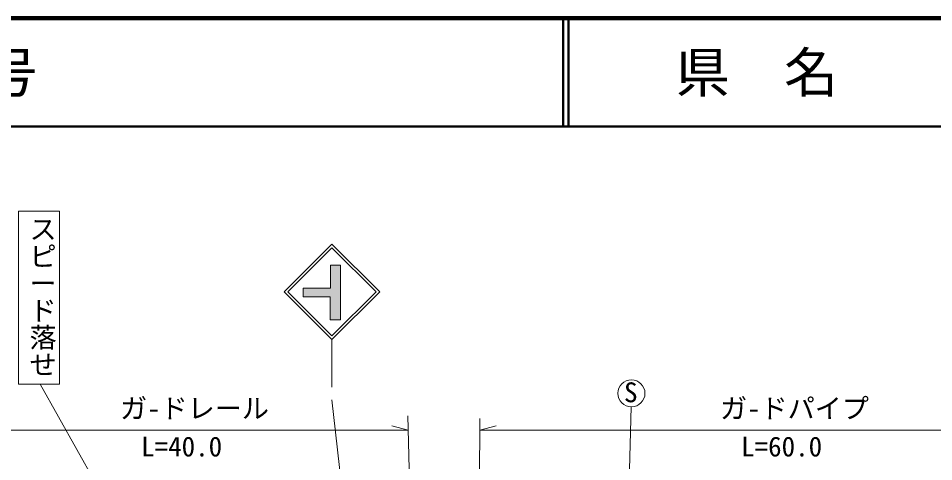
# Model space of a CAD drawing. Units: millimetres, scale not verified. Extents: x 40000 to 680000, y 20000 to 380000.
# Drawn here: x 247454 to 331942, y 339081 to 380000 of the extents above; entities that cross this region are included whole.
import ezdxf
from ezdxf.enums import TextEntityAlignment as Align

# ---------------------------------------------------------------- set-up
doc = ezdxf.new("R2010")
doc.units = ezdxf.units.MM
doc.header["$LTSCALE"] = 1000
for name, color, linetype, lineweight in [('M-BGD', 7, 'Continuous', 13), ('M-STR-HTXT', 7, 'Continuous', 13), ('M-STR-STRC', 7, 'Continuous', 13), ('M-TTL', 2, 'Continuous', 140), ('M-TTL-LINE', 7, 'Continuous', 50)]:
    doc.layers.add(name, color=color, linetype=linetype, lineweight=lineweight)
doc.layers.add('M-TTL-TXT', color=7, linetype='Continuous')
doc.styles.add('@ＭＳ 明朝', font='')
doc.styles.add('ＭＳ ゴシック', font='')
doc.styles.get('@ＭＳ 明朝').set_extended_font_data('@MS Mincho')
doc.styles.get('ＭＳ ゴシック').set_extended_font_data('MS Gothic')

msp = doc.modelspace()

# ---------------------------------------------------------------- hatches: boundary and pattern name
at = {"layer": 'M-STR-STRC'}
for points in [[(276231, 352181), (276231, 354285), (273733, 354285), (273733, 355109), (276267, 355109), (276267, 357231), (277180, 357231), (277180, 352181)], [(276231, 352181), (276231, 354285), (273733, 354285), (273733, 355109), (276267, 355109), (276267, 357231), (277180, 357231), (277180, 352181)], [(276231, 352181), (276231, 354285), (273733, 354285), (273733, 355109), (276267, 355109), (276267, 357231), (277180, 357231), (277180, 352181)], [(276231, 352181), (276231, 354285), (273733, 354285), (273733, 355109), (276267, 355109), (276267, 357231), (277180, 357231), (277180, 352181)], [(276231, 352181), (276231, 354285), (273733, 354285), (273733, 355109), (276267, 355109), (276267, 357231), (277180, 357231), (277180, 352181)], [(277180, 357231), (276267, 357231), (276267, 355109), (273733, 355109), (273733, 354285), (276231, 354285), (276231, 352181), (277180, 352181)]]:
    msp.add_hatch(color=256, dxfattribs=at).paths.add_polyline_path(points)

# ---------------------------------------------------------------- linework, layer by layer
at = {"layer": 'M-BGD'}
msp.add_line((303251, 313199), (304013, 344141), dxfattribs=at)
msp.add_circle((304042, 345391), 1250, dxfattribs=at)
at = {"layer": 'M-STR-HTXT'}
for p, q in [((283401, 343314), (283960, 320560)), ((290053, 343060), (289915, 318528)), ((283433, 342001), (281933, 342376)), ((290047, 342001), (291547, 342376)), ((244541, 342001), (283433, 342001)), ((290047, 342001), (349165, 342001))]:
    msp.add_line(p, q, dxfattribs=at)
at = {"layer": 'M-STR-STRC'}
for p, q in [((247481, 362216), (251270, 362216)), ((247481, 346233), (247481, 362216)), ((251270, 362216), (251270, 346233)), ((276407, 359171), (271994, 354758)), ((280819, 354758), (276407, 359171)), ((276407, 358831), (272334, 354758)), ((280480, 354758), (276407, 358831)), ((277180, 357231), (276267, 357231)), ((276267, 357231), (276267, 355109)), ((277180, 352181), (277180, 357231)), ((276267, 355109), (273733, 355109)), ((273733, 355109), (273733, 354285)), ((271994, 354758), (276407, 350346)), ((272334, 354758), (276407, 350685)), ((273733, 354285), (276231, 354285)), ((276231, 354285), (276231, 352181)), ((276407, 350346), (280819, 354758)), ((276407, 350685), (280480, 354758)), ((276231, 352181), (277180, 352181)), ((276407, 350346), (276407, 345953)), ((251270, 346233), (247481, 346233)), ((268817, 311988), (249458, 346233)), ((276407, 344799), (279823, 313869))]:
    msp.add_line(p, q, dxfattribs=at)
at = {"layer": 'M-TTL'}
msp.add_line((680000, 380000), (40000, 380000), dxfattribs=at)
at = {"layer": 'M-TTL-LINE'}
for p, q in [((297750, 380000), (297750, 370000)), ((298250, 380000), (298250, 370000)), ((40000, 370000), (680000, 370000))]:
    msp.add_line(p, q, dxfattribs=at)

# ---------------------------------------------------------------- texts
at = {"layer": 'M-BGD', "style": 'ＭＳ ゴシック'}
msp.add_text('S', height=1833, dxfattribs=at).set_placement((303363, 344017), align=Align.BOTTOM_LEFT)
at = {"layer": 'M-STR-HTXT', "style": 'ＭＳ ゴシック'}
for s, p in [('ガ-ドレール', (256839, 342537)), ('ガ-ドパイプ', (312217, 342537)), ('L=40.0', (258788, 339013)), ('L=60.0', (314166, 339013))]:
    msp.add_text(s, height=1833, dxfattribs=at).set_placement(p, align=Align.BOTTOM_LEFT)
at = {"layer": 'M-STR-STRC', "style": '@ＭＳ 明朝'}
msp.add_text('スピード落せ', height=1833, rotation=270, dxfattribs=at).set_placement((248240, 361816), align=Align.BOTTOM_LEFT)
at = {"layer": 'M-TTL-TXT', "style": 'ＭＳ ゴシック'}
msp.add_text('一般国道489号', height=3666, dxfattribs=at).set_placement((216734, 375000), align=Align.MIDDLE_LEFT)
msp.add_text('県\u3000名', height=3666, dxfattribs=at).set_placement((315625, 375000), align=Align.MIDDLE_CENTER)

doc.saveas('drawing.dxf')
